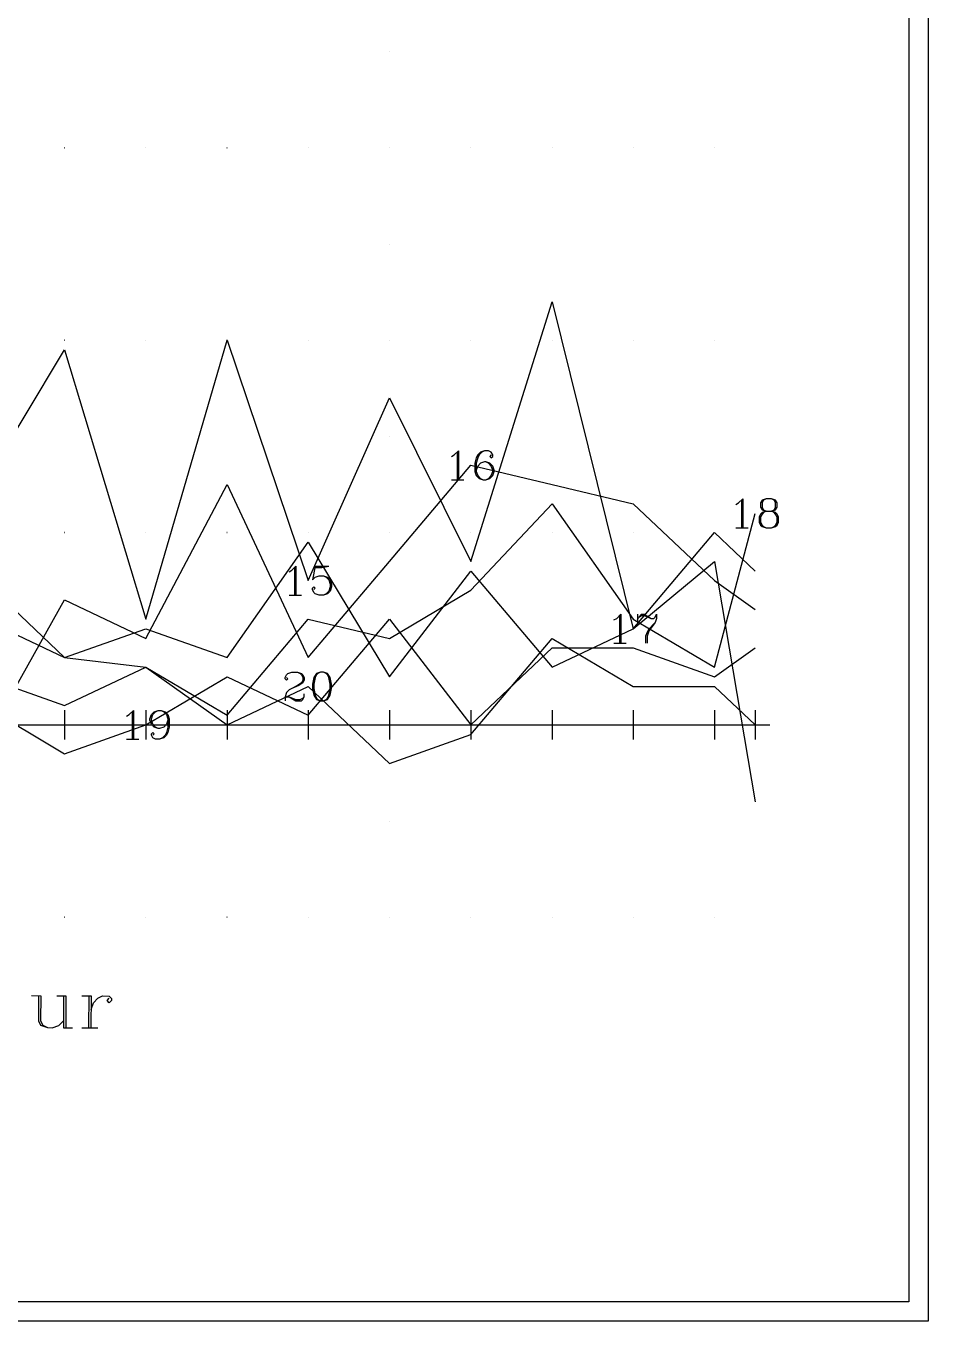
# Model space of a CAD drawing. Extents: x 10 to 200, y 0 to 250.
# Drawn here: x 153.1 to 200, y 0 to 67.3 of the extents above; entities that cross this region are included whole.
import ezdxf

# ---------------------------------------------------------------- set-up
doc = ezdxf.new("R2010")
doc.units = 0
doc.linetypes.add('1', pattern=[0])
for name, color, linetype in [('1', 7, '1'), ('2', 7, '1'), ('3', 7, '1')]:
    doc.layers.add(name, color=color, linetype=linetype)

msp = doc.modelspace()

# ---------------------------------------------------------------- linework, layer by layer
at = {"layer": '1'}
for p, q in [((175.5, 45.18), (175.5, 43.75)), ((175.21, 43.75), (175.85, 43.75)), ((190.29, 42.68), (190.29, 41.25)), ((190, 41.25), (190.64, 41.25)), ((167.05, 39.18), (167.05, 37.75)), ((168.12, 39.25), (167.97, 38.54)), ((168.12, 39.25), (168.83, 39.25)), ((166.76, 37.75), (167.4, 37.75)), ((183.95, 36.68), (183.95, 35.25)), ((184.88, 36.75), (184.88, 36.32)), ((183.66, 35.25), (184.3, 35.25)), ((155.08, 31.76), (155.08, 30.24)), ((158.6, 31.68), (158.6, 30.25)), ((159.31, 31.76), (159.31, 30.24)), ((163.54, 31.76), (163.54, 30.24)), ((167.76, 31.76), (167.76, 30.24)), ((171.99, 31.76), (171.99, 30.24)), ((176.21, 31.76), (176.21, 30.24)), ((180.44, 31.76), (180.44, 30.24)), ((184.66, 31.76), (184.66, 30.24)), ((188.89, 31.76), (188.89, 30.24)), ((191, 31.76), (191, 30.24)), ((154.32, 31), (155.85, 31)), ((158.55, 31), (160.07, 31)), ((162.77, 31), (164.3, 31)), ((167, 31), (168.52, 31)), ((171.22, 31), (172.75, 31)), ((175.45, 31), (176.97, 31)), ((179.67, 31), (181.2, 31)), ((183.9, 31), (185.42, 31)), ((188.13, 31), (189.65, 31)), ((190.24, 31), (191.76, 31)), ((158.31, 30.25), (158.95, 30.25))]:
    msp.add_line(p, q, dxfattribs=at)
for points in [[(95.93, 38), (100.15, 40), (104.38, 50.5), (108.61, 46), (112.83, 41.5), (117.06, 37), (121.28, 38.5), (125.51, 36.5), (129.73, 50), (133.96, 42.5), (138.18, 54), (142.41, 47.5), (146.63, 46), (150.86, 43.5), (155.08, 50.5), (159.31, 36.5), (163.54, 51), (167.76, 38.5), (171.99, 48), (176.21, 39.5), (180.44, 53), (184.66, 36), (188.89, 41), (191, 39)], [(95.93, 42), (100.15, 40), (104.38, 35), (108.61, 37.5), (112.83, 36.5), (117.06, 44.5), (121.28, 39.5), (125.51, 39), (129.73, 36), (133.96, 46), (138.18, 38), (142.41, 37), (146.63, 41), (150.86, 30), (155.08, 37.5), (159.31, 35.5), (163.54, 43.5), (167.76, 34.5), (171.99, 39.5), (176.21, 44.5), (180.44, 43.5), (184.66, 42.5), (188.89, 38.5), (191, 37)], [(175.21, 44.96), (175.35, 45.04), (175.57, 45.25), (175.57, 43.75)], [(177.28, 45.04), (177.21, 44.96), (177.28, 44.89), (177.35, 44.96), (177.35, 45.04), (177.28, 45.18), (177.14, 45.25), (176.93, 45.25), (176.71, 45.18), (176.57, 45.04), (176.5, 44.89), (176.43, 44.61), (176.43, 44.18), (176.5, 43.96), (176.64, 43.82), (176.85, 43.75), (177, 43.75), (177.21, 43.82), (177.35, 43.96), (177.43, 44.18), (177.43, 44.25), (177.35, 44.46), (177.21, 44.61), (177, 44.68), (176.93, 44.68), (176.71, 44.61), (176.57, 44.46), (176.5, 44.25)], [(176.93, 45.25), (176.78, 45.18), (176.64, 45.04), (176.57, 44.89), (176.5, 44.61), (176.5, 44.18), (176.57, 43.96), (176.71, 43.82), (176.85, 43.75)], [(95.93, 35), (100.15, 40), (104.38, 40), (108.61, 37.5), (112.83, 36.5), (117.06, 41), (121.28, 38.5), (125.51, 36.5), (129.73, 39.5), (133.96, 33.5), (138.18, 38.5), (142.41, 37.5), (146.63, 44.5), (150.86, 36.5), (155.08, 34.5), (159.31, 36), (163.54, 34.5), (167.76, 40.5), (171.99, 33.5), (176.21, 39), (180.44, 34), (184.66, 36), (188.89, 39.5), (191, 27)], [(177, 43.75), (177.14, 43.82), (177.28, 43.96), (177.35, 44.18), (177.35, 44.25), (177.28, 44.46), (177.14, 44.61), (177, 44.68)], [(95.93, 32.5), (100.15, 43.5), (104.38, 33.5), (108.61, 35.5), (112.83, 34.5), (117.06, 35), (121.28, 34.5), (125.51, 32.5), (129.73, 33.5), (133.96, 33), (138.18, 40.5), (142.41, 40), (146.63, 38), (150.86, 38.5), (155.08, 34.5), (159.31, 34), (163.54, 31.5), (167.76, 36.5), (171.99, 35.5), (176.21, 38), (180.44, 42.5), (184.66, 36.5), (188.89, 34), (191, 42)], [(190, 42.46), (190.14, 42.54), (190.36, 42.75), (190.36, 41.25)], [(191.57, 42.75), (191.36, 42.68), (191.29, 42.54), (191.29, 42.32), (191.36, 42.18), (191.57, 42.11), (191.86, 42.11), (192.07, 42.18), (192.14, 42.32), (192.14, 42.54), (192.07, 42.68), (191.86, 42.75), (191.57, 42.75)], [(191.57, 42.75), (191.43, 42.68), (191.36, 42.54), (191.36, 42.32), (191.43, 42.18), (191.57, 42.11)], [(191.86, 42.11), (192, 42.18), (192.07, 42.32), (192.07, 42.54), (192, 42.68), (191.86, 42.75)], [(191.57, 42.11), (191.36, 42.04), (191.29, 41.96), (191.21, 41.82), (191.21, 41.54), (191.29, 41.39), (191.36, 41.32), (191.57, 41.25), (191.86, 41.25), (192.07, 41.32), (192.14, 41.39), (192.21, 41.54), (192.21, 41.82), (192.14, 41.96), (192.07, 42.04), (191.86, 42.11)], [(191.57, 42.11), (191.43, 42.04), (191.36, 41.96), (191.29, 41.82), (191.29, 41.54), (191.36, 41.39), (191.43, 41.32), (191.57, 41.25)], [(191.86, 41.25), (192, 41.32), (192.07, 41.39), (192.14, 41.54), (192.14, 41.82), (192.07, 41.96), (192, 42.04), (191.86, 42.11)], [(166.76, 38.96), (166.9, 39.04), (167.12, 39.25), (167.12, 37.75)], [(168.12, 39.18), (168.47, 39.18), (168.83, 39.25)], [(167.97, 38.54), (168.12, 38.68), (168.33, 38.75), (168.55, 38.75), (168.76, 38.68), (168.9, 38.54), (168.97, 38.32), (168.97, 38.18), (168.9, 37.96), (168.76, 37.82), (168.55, 37.75), (168.33, 37.75), (168.12, 37.82), (168.05, 37.89), (167.97, 38.04), (167.97, 38.11), (168.05, 38.18), (168.12, 38.11), (168.05, 38.04)], [(168.55, 38.75), (168.69, 38.68), (168.83, 38.54), (168.9, 38.32), (168.9, 38.18), (168.83, 37.96), (168.69, 37.82), (168.55, 37.75)], [(95.93, 34), (100.15, 27), (104.38, 31.5), (108.61, 33.5), (112.83, 30.5), (117.06, 34.5), (121.28, 31.5), (125.51, 31.5), (129.73, 36), (133.96, 37), (138.18, 35.5), (142.41, 31), (146.63, 38), (150.86, 32), (155.08, 29.5), (159.31, 31), (163.54, 33.5), (167.76, 31.5), (171.99, 36.5), (176.21, 31), (180.44, 35), (184.66, 35), (188.89, 33.5), (191, 35)], [(95.93, 31), (100.15, 38), (104.38, 30.5), (108.61, 35), (112.83, 31.5), (117.06, 30), (121.28, 32), (125.51, 30.5), (129.73, 31.5), (133.96, 33.5), (138.18, 31), (142.41, 28), (146.63, 31), (150.86, 33.5), (155.08, 32), (159.31, 34), (163.54, 31), (167.76, 33), (171.99, 29), (176.21, 30.5), (180.44, 35.5), (184.66, 33), (188.89, 33), (191, 31)], [(183.66, 36.46), (183.8, 36.54), (184.02, 36.75), (184.02, 35.25)], [(184.88, 36.46), (184.95, 36.61), (185.09, 36.75), (185.23, 36.75), (185.59, 36.54), (185.73, 36.54), (185.8, 36.61), (185.88, 36.75)], [(184.95, 36.61), (185.09, 36.68), (185.23, 36.68), (185.59, 36.54)], [(185.88, 36.75), (185.88, 36.54), (185.8, 36.32), (185.52, 35.96), (185.45, 35.82), (185.38, 35.61), (185.38, 35.25)], [(185.8, 36.32), (185.45, 35.96), (185.38, 35.82), (185.3, 35.61), (185.3, 35.25)], [(166.62, 33.46), (166.69, 33.39), (166.62, 33.32), (166.55, 33.39), (166.55, 33.46), (166.62, 33.61), (166.69, 33.68), (166.9, 33.75), (167.19, 33.75), (167.4, 33.68), (167.47, 33.61), (167.55, 33.46), (167.55, 33.32), (167.47, 33.18), (167.26, 33.04), (166.9, 32.89), (166.76, 32.82), (166.62, 32.68), (166.55, 32.46), (166.55, 32.25)], [(167.19, 33.75), (167.33, 33.68), (167.4, 33.61), (167.47, 33.46), (167.47, 33.32), (167.4, 33.18), (167.19, 33.04), (166.9, 32.89)], [(168.4, 33.75), (168.19, 33.68), (168.05, 33.46), (167.97, 33.11), (167.97, 32.89), (168.05, 32.54), (168.19, 32.32), (168.4, 32.25), (168.55, 32.25), (168.76, 32.32), (168.9, 32.54), (168.97, 32.89), (168.97, 33.11), (168.9, 33.46), (168.76, 33.68), (168.55, 33.75), (168.4, 33.75)], [(168.4, 33.75), (168.26, 33.68), (168.19, 33.61), (168.12, 33.46), (168.05, 33.11), (168.05, 32.89), (168.12, 32.54), (168.19, 32.39), (168.26, 32.32), (168.4, 32.25)], [(168.55, 32.25), (168.69, 32.32), (168.76, 32.39), (168.83, 32.54), (168.9, 32.89), (168.9, 33.11), (168.83, 33.46), (168.76, 33.61), (168.69, 33.68), (168.55, 33.75)], [(166.55, 32.39), (166.62, 32.46), (166.76, 32.46), (167.12, 32.32), (167.33, 32.32), (167.47, 32.39), (167.55, 32.46)], [(166.76, 32.46), (167.12, 32.25), (167.4, 32.25), (167.47, 32.32), (167.55, 32.46), (167.55, 32.61)], [(158.31, 31.46), (158.45, 31.54), (158.67, 31.75), (158.67, 30.25)], [(160.45, 31.25), (160.38, 31.04), (160.24, 30.89), (160.02, 30.82), (159.95, 30.82), (159.74, 30.89), (159.6, 31.04), (159.52, 31.25), (159.52, 31.32), (159.6, 31.54), (159.74, 31.68), (159.95, 31.75), (160.1, 31.75), (160.31, 31.68), (160.45, 31.54), (160.52, 31.32), (160.52, 30.89), (160.45, 30.61), (160.38, 30.46), (160.24, 30.32), (160.02, 30.25), (159.81, 30.25), (159.67, 30.32), (159.6, 30.46), (159.6, 30.54), (159.67, 30.61), (159.74, 30.54), (159.67, 30.46)], [(159.95, 30.82), (159.81, 30.89), (159.67, 31.04), (159.6, 31.25), (159.6, 31.32), (159.67, 31.54), (159.81, 31.68), (159.95, 31.75)], [(160.1, 31.75), (160.24, 31.68), (160.38, 31.54), (160.45, 31.32), (160.45, 30.89), (160.38, 30.61), (160.31, 30.46), (160.17, 30.32), (160.02, 30.25)], [(95.93, 31), (100.15, 31), (104.38, 31), (108.61, 31), (112.83, 31), (117.06, 31), (121.28, 31), (125.51, 31), (129.73, 31), (133.96, 31), (138.18, 31), (142.41, 31), (146.63, 31), (150.86, 31), (155.08, 31), (159.31, 31), (163.54, 31), (167.76, 31), (171.99, 31), (176.21, 31), (180.44, 31), (184.66, 31), (188.89, 31), (191, 31)]]:
    msp.add_lwpolyline(points, dxfattribs=at)
at = {"layer": '2'}
for p, q in [((153.37, 16.93), (153.84, 16.92)), ((154.68, 16.92), (155.15, 16.92)), ((155.03, 16.92), (155.02, 15.25)), ((155.15, 16.92), (155.14, 15.25)), ((155.98, 16.91), (156.46, 16.91)), ((156.34, 16.91), (156.33, 15.24)), ((156.46, 16.91), (156.45, 15.24)), ((155.02, 15.25), (155.5, 15.25)), ((155.98, 15.25), (156.81, 15.24))]:
    msp.add_line(p, q, dxfattribs=at)
for points in [[(11, 1), (11, 249), (199, 249), (199, 1), (11, 1)], [(171.99, 66), (171.98, 66), (171.98, 66), (171.99, 66), (171.99, 66)], [(155.09, 61), (155.08, 61), (155.08, 61), (155.09, 61), (155.09, 61)], [(159.31, 61), (159.31, 61), (159.31, 61), (159.31, 61), (159.31, 61)], [(163.54, 61), (163.53, 61), (163.53, 61), (163.54, 61), (163.54, 61)], [(167.76, 61), (167.76, 61), (167.76, 61), (167.76, 61), (167.76, 61)], [(171.99, 61), (171.98, 61), (171.98, 61), (171.99, 61), (171.99, 61)], [(171.99, 61), (171.98, 61), (171.98, 61), (171.99, 61), (171.99, 61)], [(176.21, 61), (176.21, 61), (176.21, 61), (176.21, 61), (176.21, 61)], [(180.44, 61), (180.44, 61), (180.44, 61), (180.44, 61), (180.44, 61)], [(184.66, 61), (184.66, 61), (184.66, 61), (184.66, 61), (184.66, 61)], [(188.89, 61), (188.89, 61), (188.89, 61), (188.89, 61), (188.89, 61)], [(171.99, 56), (171.98, 56), (171.98, 56), (171.99, 56), (171.99, 56)], [(155.09, 51), (155.08, 51), (155.08, 51), (155.09, 51), (155.09, 51)], [(159.31, 51), (159.31, 51), (159.31, 51), (159.31, 51), (159.31, 51)], [(163.54, 51), (163.53, 51), (163.53, 51), (163.54, 51), (163.54, 51)], [(167.76, 51), (167.76, 51), (167.76, 51), (167.76, 51), (167.76, 51)], [(171.99, 51), (171.98, 51), (171.98, 51), (171.99, 51), (171.99, 51)], [(171.99, 51), (171.98, 51), (171.98, 51), (171.99, 51), (171.99, 51)], [(176.21, 51), (176.21, 51), (176.21, 51), (176.21, 51), (176.21, 51)], [(180.44, 51), (180.44, 51), (180.44, 51), (180.44, 51), (180.44, 51)], [(184.66, 51), (184.66, 51), (184.66, 51), (184.66, 51), (184.66, 51)], [(188.89, 51), (188.89, 51), (188.89, 51), (188.89, 51), (188.89, 51)], [(171.99, 46), (171.98, 46), (171.98, 46), (171.99, 46), (171.99, 46)], [(155.09, 41), (155.08, 41), (155.08, 41), (155.09, 41), (155.09, 41)], [(159.31, 41), (159.31, 41), (159.31, 41), (159.31, 41), (159.31, 41)], [(163.54, 41), (163.53, 41), (163.53, 41), (163.54, 41), (163.54, 41)], [(167.76, 41), (167.76, 41), (167.76, 41), (167.76, 41), (167.76, 41)], [(171.99, 41), (171.98, 41), (171.98, 41), (171.99, 41), (171.99, 41)], [(171.99, 41), (171.98, 41), (171.98, 41), (171.99, 41), (171.99, 41)], [(176.21, 41), (176.21, 41), (176.21, 41), (176.21, 41), (176.21, 41)], [(180.44, 41), (180.44, 41), (180.44, 41), (180.44, 41), (180.44, 41)], [(184.66, 41), (184.66, 41), (184.66, 41), (184.66, 41), (184.66, 41)], [(188.89, 41), (188.89, 41), (188.89, 41), (188.89, 41), (188.89, 41)], [(171.99, 36), (171.98, 36), (171.98, 36), (171.99, 36), (171.99, 36)], [(155.09, 31), (155.08, 31), (155.08, 31), (155.09, 31), (155.09, 31)], [(159.31, 31), (159.31, 31), (159.31, 31), (159.31, 31), (159.31, 31)], [(163.54, 31), (163.53, 31), (163.53, 31), (163.54, 31), (163.54, 31)], [(167.76, 31), (167.76, 31), (167.76, 31), (167.76, 31), (167.76, 31)], [(171.99, 31), (171.98, 31), (171.98, 31), (171.99, 31), (171.99, 31)], [(171.99, 31), (171.98, 31), (171.98, 31), (171.99, 31), (171.99, 31)], [(176.21, 31), (176.21, 31), (176.21, 31), (176.21, 31), (176.21, 31)], [(180.44, 31), (180.44, 31), (180.44, 31), (180.44, 31), (180.44, 31)], [(184.66, 31), (184.66, 31), (184.66, 31), (184.66, 31), (184.66, 31)], [(188.89, 31), (188.89, 31), (188.89, 31), (188.89, 31), (188.89, 31)], [(171.99, 26), (171.98, 26), (171.98, 26), (171.99, 26), (171.99, 26)], [(155.09, 21), (155.08, 21), (155.08, 21), (155.09, 21), (155.09, 21)], [(159.31, 21), (159.31, 21), (159.31, 21), (159.31, 21), (159.31, 21)], [(163.54, 21), (163.53, 21), (163.53, 21), (163.54, 21), (163.54, 21)], [(167.76, 21), (167.76, 21), (167.76, 21), (167.76, 21), (167.76, 21)], [(171.99, 21), (171.98, 21), (171.98, 21), (171.99, 21), (171.99, 21)], [(171.99, 21), (171.98, 21), (171.98, 21), (171.99, 21), (171.99, 21)], [(176.21, 21), (176.21, 21), (176.21, 21), (176.21, 21), (176.21, 21)], [(180.44, 21), (180.44, 21), (180.44, 21), (180.44, 21), (180.44, 21)], [(184.66, 21), (184.66, 21), (184.66, 21), (184.66, 21), (184.66, 21)], [(188.89, 21), (188.89, 21), (188.89, 21), (188.89, 21), (188.89, 21)], [(153.72, 16.93), (153.72, 15.62), (153.83, 15.38), (154.19, 15.26), (154.43, 15.25), (154.79, 15.37), (155.03, 15.61)], [(153.84, 16.92), (153.83, 15.62), (153.95, 15.38), (154.19, 15.26)], [(156.46, 16.2), (156.58, 16.55), (156.82, 16.79), (157.06, 16.91), (157.41, 16.9), (157.53, 16.78), (157.53, 16.67), (157.41, 16.55), (157.29, 16.67), (157.41, 16.79)]]:
    msp.add_lwpolyline(points, dxfattribs=at)
at = {"layer": '3'}
msp.add_lwpolyline([(10, 0), (10, 250), (200, 250), (200, 0), (10, 0)], dxfattribs=at)

doc.saveas('drawing.dxf')
